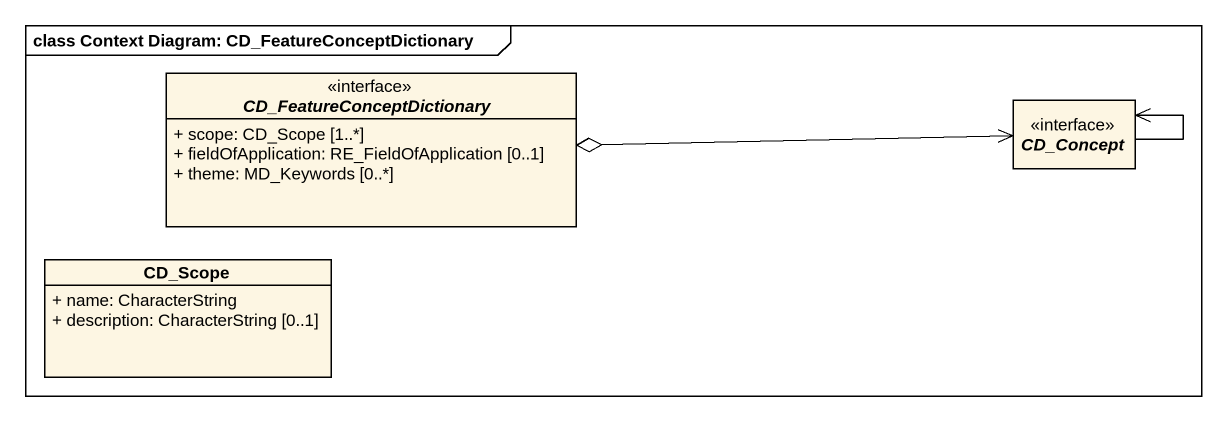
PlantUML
@startuml
mainframe class Context Diagram: CD_FeatureConceptDictionary
hide circle
hide empty members
skinparam classAttributeIconSize 0
interface CD_FeatureConceptDictionary {
  + scope: CD_Scope [1..*]
  + fieldOfApplication: RE_FieldOfApplication [0..1]
  + theme: MD_Keywords [0..*]
}
interface CD_Concept
class CD_Scope {
  + name: CharacterString
  + description: CharacterString [0..1]
}
CD_FeatureConceptDictionary o-right-> CD_Concept
CD_Concept --> CD_Concept
@enduml
